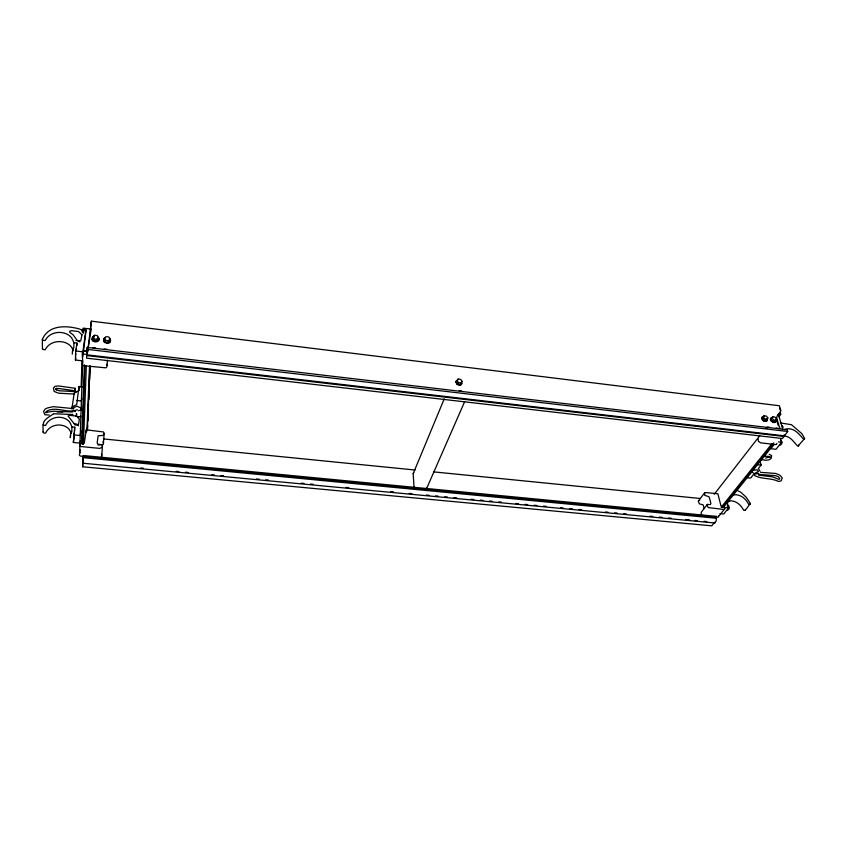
<?xml version="1.0" encoding="UTF-8"?>
<svg xmlns="http://www.w3.org/2000/svg" width="847" height="847" viewBox="0 0 847 847"><rect width="100%" height="100%" fill="white"/><g stroke="black" fill="none" stroke-linecap="round" stroke-linejoin="round"><path stroke-width="1.27" d="M71.9 409.037L74.176 393.072L78.877 390.658L79.004 386.497L82.403 386.867M71.815 432.023L71.931 426.92L70.576 423.691A12.334 9.359 0.7 0 0 63.97 418.111C56.844 415.708 48.755 418.619 45.537 425.459L43.472 425.236C42.191 419.879 50.132 416.555 53.446 413.823M73.805 347.916L73.933 342.717L72.44 339.329A13.467 9.688 3.2 0 0 65.23 333.4C57.691 330.838 48.83 333.316 45.113 340.568L42.858 340.282L42.35 339.488C48.438 324.634 66.595 325.322 79.66 329.06L81.481 329.811L82.572 332.183L83.175 332.257L83.705 330.351L86.002 330.626L82.815 356.989M80.338 440.673L79.967 443.119L73.34 442.473L74.727 427.206L71.931 426.92M82.688 360.875L75.457 360.039L75.679 350.965L76.982 343.077L73.933 342.717M74.621 431.028L74.727 427.206M76.908 345.671L76.982 343.077M80.857 416.893L76.357 416.428L76.442 413.4M79.004 386.497L76.685 404.601L71.953 407.005M81.143 387.153L82 360.727M82.9 332.977L83.747 329.038L86.055 329.314L83.07 350.235L86.87 351.378L87.802 350.489M107.431 360.208L106.923 366.889L105.875 367.831L84.171 365.777A2.075 1.525 3.7 0 1 82.35 364.03C83.821 362.167 79.766 347.185 85.42 351.367L87.792 350.542M82.593 364.655L79.692 452.457L80.084 449.863M83.62 332.998L83.747 329.038M81.64 443.447L84.382 364.856M82.17 444.23L84.965 365.682M82.667 463.203L83.398 455.517L716.287 516.342L716.255 520.736L714.783 522.98L82.667 463.203L82.773 462.473L82.614 466.782L711.787 525.828L714.614 522.313L714.783 522.98M86.627 355.56L86.574 358.165L782.437 438.524L787.699 431.483L787.17 429.747L87.241 347.408L86.627 355.56L784.428 436.512M83.44 444.294L86.341 365.777M86.997 354.035L87.241 347.408M83.355 456.575L83.398 455.517M86.172 432.235L86.267 429.831L103.525 431.97L104.202 433.452L103.27 444.421L97.966 445.056M86.955 430.265L89.496 366.963M91.328 324.052L91.402 321.172L779.335 405.745L780.902 410.837L776.995 416.29L776.688 418.09L779.918 428.73M87.315 430.7L89.941 366.063M87.442 430.594L87.654 425.321M88.141 413.452L88.511 404.21M88.999 392.341L89.38 383.109M89.909 369.917L90.078 365.957M88.024 420.79L88.501 408.963M88.882 399.773L89.359 387.947M89.687 380.059L90.227 366.931M92.63 336.926L92.567 338.631L93.752 340.653L96.706 341.002L98.453 339.34L98.538 337.635L97.341 335.624L94.388 335.274L92.63 336.926L93.826 338.948L93.752 340.653M94.313 336.979L94.388 335.274M96.706 341.002L96.78 339.298L98.538 337.635M72.778 350.266L72.747 348.138L72.26 354.141M70.883 433.526L70.852 431.811L70.237 437.624L70.672 435.549M74.589 394.056L58.507 393.199L54.113 391.42L53.446 388.021L55.119 386.306L58.602 385.946L75.15 388.286L74.801 390.753L58.591 388.477L56.05 388.731L56.813 388.201L56.04 388.985L56.357 389.938L55.595 389.355L59.057 390.753L76.548 391.695M104.234 338.324L104.149 340.018L105.346 342.029L108.278 342.379L110.004 340.716L110.11 339.022L108.903 337.011L105.97 336.661L104.234 338.324L105.441 340.335L105.346 342.029M108.278 342.379L108.384 340.685L110.11 339.022M100.761 457.655L101.714 456.724L102.476 445.713L101.947 444.707L98.178 444.252L97.172 443.002L98.114 435.782L103.048 435.443L104.202 433.452M71.307 433.505L70.396 431.356A12.229 9.328 0.5 0 0 63.853 425.808C56.77 423.426 48.745 426.369 45.579 433.166L43.525 432.944L43.091 431.779M73.223 350.7L72.239 348.456A13.34 9.656 3 0 0 65.092 342.559C57.596 340.018 48.819 342.537 45.166 349.747L42.932 349.472L42.456 348.255M90.703 326.106L90.343 333.94M83.334 457.221L82.614 466.782M74.801 390.753L75.15 388.286M74.049 433.262L73.837 437.497M102.476 445.713L102.265 447.205L99.787 448.391L81.365 446.591A1.906 1.472 1.2 0 1 79.692 444.95L80.126 443.108L83.175 443.934L84.298 443.045L86.267 429.831M103.789 339.531L103.567 341.108L104.668 342.548L108.829 343.035L110.301 341.913L110.544 340.007L109.432 338.578M760.024 471.176L758.404 468.444L761.125 465.067L760.13 461.594M80.963 430.604L80.221 435.517L73.53 434.85M81.481 407.418L81.09 409.948L78.273 410.731M73.34 442.473L74.123 437.391M87.188 353.824L87.59 351.23M88.194 347.344L91.402 321.172M87.357 353.368L87.76 350.796M88.152 348.223L90.978 330.044M81.778 398.418L81.386 400.949L76.802 400.462M76.357 416.428L76.749 413.908M90.745 325.756L91.285 322.591M82.35 364.03L82.604 362.378M75.457 360.039L75.817 357.794M76.241 349.642L76.484 348.572M727.308 503.277L729.383 499.508M758.256 439.053L758.372 441.298L760.648 442.843L775.683 444.559A1.758 1.154 34.9 0 0 776.805 443.362M704.651 492.795L704.736 495.304L709.013 496.755L710.125 500.323L710.898 503.669L710.252 504.621L707.351 504.399L707.054 505.214L708.251 507.575L723.592 509.428A1.63 1.143 36.2 0 0 724.704 508.242L724.153 506.548L721.898 506.781L720.924 505.807L717.885 493.78L705.678 492.552L704.651 492.795L698.246 501.191L699.368 503.849L703.243 504.95L704.016 508.168M774.889 421.795L776.551 418.894L774.941 417.084L772.729 416.819L771.681 418.174L771.077 419.72L772.686 421.531L774.889 421.795L776.551 418.894M771.077 419.72L772.729 416.819M767.244 419.403L767.848 417.857L766.239 416.046L764.026 415.771L762.374 418.683L763.973 420.493L766.186 420.758L767.244 419.403L765.021 419.138L763.412 417.327L764.026 415.771M78.432 391.06L78.803 390.149M414.691 487.628L413.971 486.379L413.177 473.674L444.262 398.799M456.978 380.663L456.332 382.166L457.772 384.083L460.313 384.379L462.049 381.266L460.609 379.361L458.079 379.054L456.978 380.663L458.418 382.569L460.959 382.876L462.049 381.266M457.433 380.568L458.079 379.054M457.772 384.083L458.418 382.569M460.313 384.379L460.959 382.876M464.664 401.647L427.004 487.639L425.099 489.174M784.015 436.057C790.685 436.036 793.798 442.536 797.874 446.221L804.65 438.481L801.876 433.664L791.458 424.696L780.299 422.918M798.594 446.051L798.763 445.088M779.409 479.211L779.801 478.364L778.192 476.617L775.333 475.633L760.214 474.511L757.504 473.589M729.119 500.916C735.62 500.101 740.945 504.865 743.677 510.286L745.18 510.423L750.378 503.457L746.154 497.189L740.659 492.107L736.149 489.968M745.18 510.423L745.381 509.481M413.177 473.674L413.738 472.573M80.719 416.068L79.872 416.555M770.95 418.185L770.325 419.244L770.759 420.694L773.777 422.611L775.217 422.346L776.032 421.033L775.587 419.583M762.374 418.683L763.412 417.327M763.973 420.493L765.021 419.138M766.8 419.212L767.848 417.857M714.265 494.225L759.748 435.739M707.351 504.399L701.242 512.244L701.274 514.404L702.131 515.389M778.149 415.464C778.774 410.816 782.035 417.19 780.373 412.934L779.981 412.701M766.302 428.402L767.361 427.047L769.584 427.312M778.933 416.756L780.553 414.691M772.686 421.531L773.745 420.186L775.958 420.451M721.178 507.3L771.892 443.743M722.152 507.448L773.756 442.896M715.599 517.199L716.287 516.342M723.719 506.961L773.766 444.474M773.883 444.664L770.654 448.688L775.979 449.291L781.654 442.261L780.574 438.693M718.425 516.659L724.672 508.888M727.128 502.197L728.611 507.946L723.73 514.002L719.971 513.631M461.848 383.596L460.853 384.697L459.106 384.951L457.253 384.263L455.877 381.394M456.872 380.303L455.76 381.679L457.126 384.559L460.736 384.983L461.721 383.892L461.7 382.082M727.16 506.093L727.986 505.394L728.769 505.892L729.151 507.353L728.928 509.1L727.372 510.392M110.311 341.585L108.85 342.717L106.701 342.95L104.679 342.22L103.578 340.78L103.81 339.202L105.282 338.08M93.721 336.693L92.228 337.815L91.974 339.721L93.075 341.161L95.086 341.902L97.257 341.659L98.739 340.536L98.972 338.948L97.881 337.519M92.217 338.144L93.71 337.021M754.899 473.335L758.436 471.303L757.049 469.714L753.025 470.477M758.192 473.145L753.29 474.796L750.633 478.089L747.213 477.729M77.321 409.726C67.601 414.045 56.368 405.777 46.807 411.134L45.727 412.764L46.384 411.727L46.723 412.648M80.147 452.616L79.385 454.532A1.885 1.461 0.9 0 0 81.037 456.162L83.377 456.395M750.177 504.399L748.663 504.261C745.9 498.819 740.532 494.034 733.989 494.839A10.333 7.147 36.3 0 0 731.861 495.643M698.606 500.683L699.643 500.439M804.396 439.064L803.665 439.233C799.314 434.511 794.571 427.767 786.842 428.9A11.149 7.221 35 0 0 784.618 429.683M779.949 445.363L781.76 443.796L781.993 441.922L780.606 439.974M765.773 428.148L767.213 427.883M766.715 421.054L763.571 420.684L762.247 419.392L761.824 417.942L762.448 416.883L763.888 416.629M775.418 422.092L772.284 421.721L770.961 420.43L770.526 418.979L771.151 417.931L772.58 417.666M763.687 416.893L762.258 417.148L761.622 418.206L763.369 420.938L766.514 421.319L767.34 419.996L766.906 418.545M765.614 458.068L769.637 456.893L769.108 457.549L769.468 456.787L770.516 457.496L768.663 456.417L763.835 456.215M57.088 412.013L62.805 412.097M72.704 411.981L53.35 411.24L46.659 412.309M53.7 413.781L72.948 414.511M49.242 415.03L44.775 414.712L43.578 411.43L45.113 409.101L47.527 407.926L53.287 406.655L72.567 408.529M760.585 472.33L775.778 473.462L779.706 475.093L782.257 477.846L781.188 480.789L778.689 481.52C771.109 477.666 761.855 479.55 754.465 475.442M83.228 456.618L716.53 517.337M83.197 457.666L715.842 518.195M140.687 467.957L143.323 468.211M176.229 471.324L178.865 471.578M185.451 472.203L188.076 472.446M211.771 474.691L214.407 474.945M220.993 475.559L223.619 475.813M256.525 478.926L259.161 479.18M265.746 479.804L268.372 480.048M301.288 483.171L303.914 483.415M310.5 484.039L313.136 484.293M346.042 487.406L348.678 487.66M390.795 491.641L393.432 491.895M409.228 493.388L411.854 493.642M426.337 495.008L428.974 495.262M435.549 495.887L438.185 496.13M444.77 496.755L447.396 497.009M453.981 497.634L456.618 497.877M471.091 499.254L473.727 499.497M480.313 500.122L482.938 500.376M489.524 501.001L492.149 501.244M498.735 501.869L501.371 502.123M515.844 503.489L518.48 503.743M525.066 504.367L527.692 504.611M534.277 505.236L536.913 505.49M543.488 506.104L546.124 506.358M560.608 507.724L563.234 507.978M569.819 508.602L572.456 508.846M579.03 509.471L581.667 509.725M605.361 511.969L607.998 512.213M614.573 512.837L617.209 513.091M623.784 513.716L626.42 513.96M650.115 516.204L652.751 516.458M659.326 517.083L661.962 517.326M668.548 517.951L671.173 518.205M685.657 519.571L689.606 519.942M694.868 520.45L697.505 520.693M704.09 521.318L706.716 521.572M715.556 517.03L717.345 517.21A1.62 1.143 36.3 0 0 718.447 516.024M723.582 507.459L728.611 507.946M103.345 438.915L415.072 470.021M433.495 471.864L700.501 498.512M726.842 501.043L728.939 501.255M73.784 423.479L76.992 424.199L78.443 425.766M76.188 416.025L69.549 415.337L68.056 415.983L75.161 424.993L77.416 425.215L78.559 424.294L79.343 419.159L77.225 416.523M81.153 408.032L77.045 406.242L73.753 407.534L73.71 408.889M751.765 472.044L754.021 473.473M757.652 464.696L761.125 465.067M778.446 441.89L781.654 442.261M92.503 347.609L95.478 347.958M104.192 348.985L107.146 349.335M776.117 428.084L778.34 428.349M459.212 390.838L461.774 391.134M86.945 349.324L787.699 431.483M75.679 350.965L82.985 351.812M87.114 354.448L84.573 354.162A2.107 1.535 4.1 0 1 82.731 352.394M86.743 354.798L784.216 435.824M93.826 338.948L96.78 339.298M105.441 340.335L108.384 340.685M75.912 340.388L78.305 340.674L79.914 342.04M82.985 330.33L82.318 329.917L83.281 328.138L91.444 329.134M758.436 475.114L772.792 476.914L778.647 479.275M760.828 459.561L765.656 460.249L768.663 459.942L771.066 458.598L771.691 455.718L769.192 454.267M781.887 425.353L783.242 427.11M73.255 410.213L75.394 411.663M772.136 418.365L773.745 420.186M102.963 441.552L103.641 443.034M109.422 338.906L110.523 340.335M97.892 337.191L98.993 338.62L98.76 340.208L97.267 341.33L93.085 340.833L91.984 339.393M778.372 414.225L782.861 429.725M106.563 364.284L107.135 365.343M101.396 454.236L101.926 455.231M779.579 407.968L780.161 409.874M776.254 418.979L778.171 425.321M775.386 419.847L775.82 421.298M75.796 353.802L75.806 354.925M42.35 339.488L42.424 348.689M43.006 424.485L43.059 432.192M784.206 434.818A1.779 1.154 34.7 0 1 783.793 435.252M82 334.861L80.751 340.769L77.448 340.79L73.138 334.84L69.835 332.363L69.687 331.304L71.317 330.669L78.559 331.548L82 334.861"/></g></svg>
